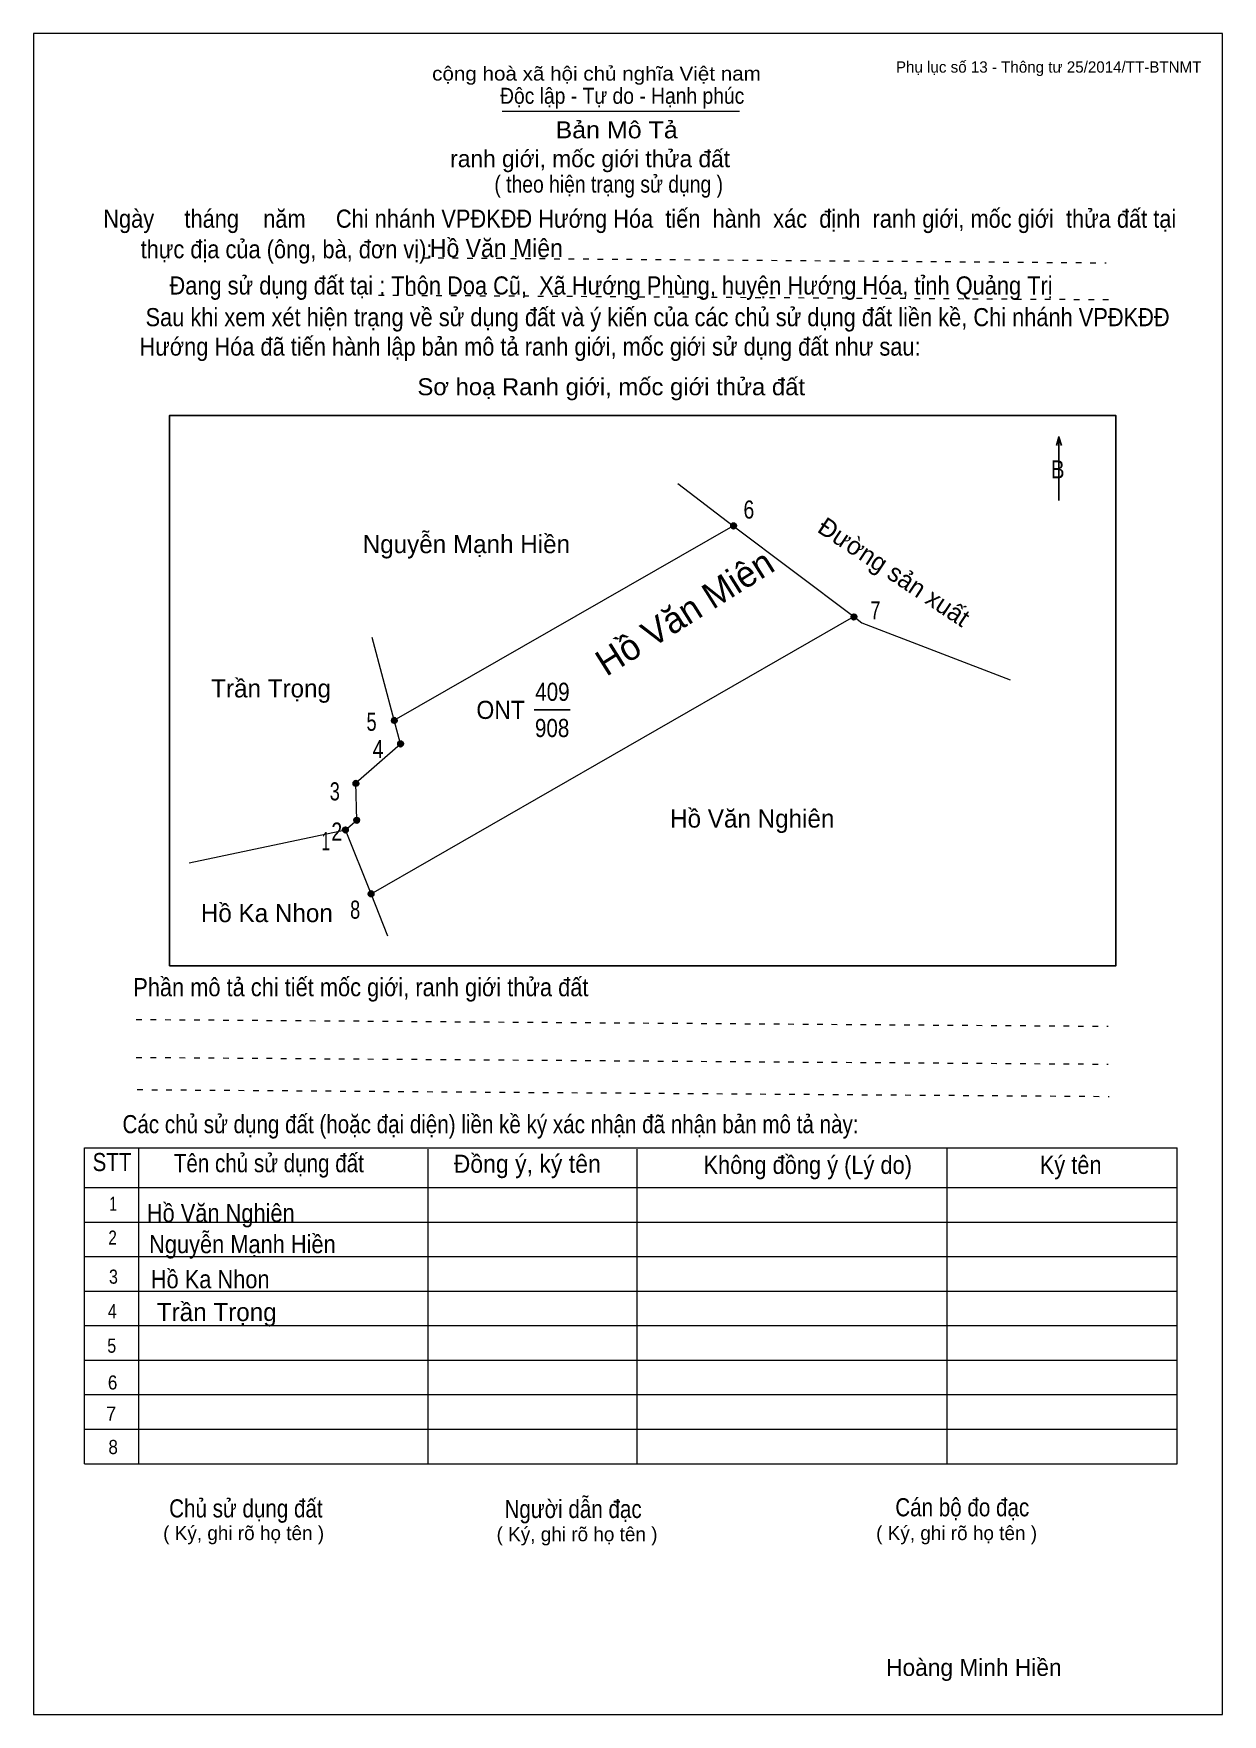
# Model space of a CAD drawing. Header units: centimetres. Extents: x 0 to 21, y 0 to 29.7.
import ezdxf
from ezdxf.enums import TextEntityAlignment as Align

# ---------------------------------------------------------------- set-up
doc = ezdxf.new("R2010")
doc.units = ezdxf.units.CM
doc.header["$LTSCALE"] = 0.13
doc.linetypes.add('DOTTED', pattern=[1.5, 0.3, -1.2])
for name, color, linetype, lineweight in [('1', 7, 'Continuous', 13), ('32', 7, 'Continuous', 25), ('33', 7, 'Continuous', 25), ('6', 7, 'Continuous', 13), ('62', 7, 'Continuous', 13)]:
    doc.layers.add(name, color=color, linetype=linetype, lineweight=lineweight)
for name, color, linetype in [('2', 7, 'Continuous'), ('34', 7, 'Continuous'), ('63', 7, 'Continuous')]:
    doc.layers.add(name, color=color, linetype=linetype)

msp = doc.modelspace()

# ---------------------------------------------------------------- hatches: boundary and pattern name
at = {"layer": '32'}
for points in [[(12.4141, 21.0008, 1), (12.3141, 21.0008, 1)], [(14.5419, 19.3915, 1), (14.4419, 19.3915, 1)], [(6.4218, 17.5644, 1), (6.3218, 17.5644, 1)], [(6.5323, 17.1486, 1), (6.4323, 17.1486, 1)], [(5.7422, 16.4521, 1), (5.6422, 16.4521, 1)], [(5.7576, 15.7986, 1), (5.6576, 15.7986, 1)], [(5.5581, 15.6283, 1), (5.4581, 15.6283, 1)], [(6.0122, 14.5008, 1), (5.9122, 14.5008, 1)]]:
    msp.add_hatch(color=256, dxfattribs=at).paths.add_polyline_path(points)

# ---------------------------------------------------------------- linework, layer by layer
at = {"layer": '1'}
msp.add_lwpolyline([(21, 0), (21, 29.7), (0, 29.7), (0, 0)], close=True, dxfattribs=at)
at = {"layer": '32'}
for centre in [(12.3641, 21.0008), (14.4919, 19.3915), (6.3718, 17.5644), (6.4823, 17.1486), (5.6922, 16.4521), (5.7076, 15.7986), (5.5081, 15.6283), (5.9622, 14.5008)]:
    msp.add_circle(centre, 0.05, dxfattribs=at)
at = {"layer": '33'}
msp.add_line((8.84, 17.75), (9.48, 17.75), dxfattribs=at)
at = {"layer": '6'}
for p, q in [((11.38, 21.75), (12.36, 21)), ((5.96, 14.5), (14.49, 19.4)), ((6.37, 17.57), (5.98, 19.03)), ((2.75, 15.05), (5.51, 15.63))]:
    msp.add_line(p, q, dxfattribs=at)
for points in [[(6.37, 17.57), (12.36, 21), (14.49, 19.4)], [(14.49, 19.4), (14.63, 19.29), (17.25, 18.28)], [(5.51, 15.63), (5.71, 15.8), (5.69, 16.46), (6.48, 17.15), (6.37, 17.57)], [(6.26, 13.75), (5.96, 14.5), (5.51, 15.63)]]:
    msp.add_lwpolyline(points, dxfattribs=at)
at = {"layer": '62'}
for p, q in [((8.28, 28.33), (12.47, 28.33)), ((0.9, 10.01), (20.2, 10.01)), ((0.9, 4.43), (0.9, 10.01)), ((1.86, 4.43), (1.86, 10.01)), ((6.97, 4.43), (6.97, 9.99)), ((10.66, 4.43), (10.66, 9.99)), ((16.14, 4.43), (16.14, 10.01)), ((20.2, 4.43), (20.2, 10.01)), ((0.9, 9.31), (20.2, 9.31)), ((0.9, 8.7), (20.2, 8.7)), ((0.9, 8.09), (20.2, 8.09)), ((0.9, 7.48), (20.2, 7.48)), ((0.9, 6.87), (20.2, 6.87)), ((0.9, 6.26), (20.2, 6.26)), ((0.9, 5.65), (20.2, 5.65)), ((0.9, 5.04), (20.2, 5.04)), ((0.9, 4.43), (20.2, 4.43))]:
    msp.add_line(p, q, dxfattribs=at)
at = {"layer": '62', "linetype": 'DOTTED'}
for p, q in [((6.89, 25.74), (18.95, 25.65)), ((6.09, 25.08), (19.04, 25)), ((1.81, 12.28), (18.98, 12.16)), ((1.81, 11.61), (18.98, 11.49)), ((1.83, 11.04), (19, 10.92))]:
    msp.add_line(p, q, dxfattribs=at)
at = {"layer": '62', "lineweight": 25}
for p, q in [((18.11, 22.58), (18.11, 21.45)), ((18.11, 22.57), (18.07, 22.42)), ((18.11, 22.57), (18.16, 22.42))]:
    msp.add_line(p, q, dxfattribs=at)
msp.add_lwpolyline([(2.4, 13.23), (19.12, 13.23), (19.12, 22.95), (2.4, 22.95)], close=True, dxfattribs=at)

# ---------------------------------------------------------------- texts
at = {"layer": '2'}
msp.add_text('Hồ Văn Miên', height=0.4602, rotation=32.186, dxfattribs=at).set_placement((11.6224, 19.2782), align=Align.CENTER)
at = {"layer": '32'}
for s, width, p in [('6', 0.8, (12.635, 21.13)), ('7', 0.75, (14.87, 19.35)), ('5', 0.75, (5.97, 17.38)), ('4', 0.8, (6.085, 16.9)), ('3', 0.75, (5.32, 16.15)), ('2', 0.8, (5.355, 15.44)), ('1', 0.65, (5.16, 15.27)), ('8', 0.75, (5.68, 14.06))]:
    msp.add_text(s, height=0.32, dxfattribs=dict(at, width=width)).set_placement(p, align=Align.CENTER)
at = {"layer": '33'}
msp.add_text('Đường sản xuất', height=0.32, rotation=326.482, dxfattribs=at).set_placement((15.1117, 20.0546), align=Align.CENTER)
for s, p in [('Nguyễn Mạnh Hiền', (7.645, 20.52)), ('Trần Trọng', (4.195, 17.97)), ('Hồ Văn Nghiên', (12.695, 15.67)), ('Hồ Ka Nhon', (4.12, 14)), ('Trần Trọng', (3.235, 6.95))]:
    msp.add_text(s, height=0.32, dxfattribs=at).set_placement(p, align=Align.CENTER)
at = {"layer": '33', "width": 0.85}
for s, p in [('409', (9.165, 17.91)), ('908', (9.16, 17.27))]:
    msp.add_text(s, height=0.32, dxfattribs=at).set_placement(p, align=Align.CENTER)
at = {"layer": '33', "width": 0.95}
msp.add_text('ONT', height=0.32, dxfattribs=at).set_placement((8.68, 17.59), align=Align.RIGHT)
at = {"layer": '34'}
for s, width, p in [('Hồ Văn Miên', 0.95, (7, 25.75)), ('Hồ Văn Nghiên', 0.9, (2, 8.7)), ('Nguyễn Mạnh Hiền', 0.9, (2.04, 8.15)), ('Hồ Ka Nhon', 0.9, (2.07, 7.53))]:
    msp.add_text(s, height=0.32, dxfattribs=dict(at, width=width)).set_placement(p)
at = {"layer": '62'}
for s, height, width, p in [('cộng hoà xã hội chủ nghĩa Việt nam', 0.2474, 1.1, (7.04, 28.87)), ('Độc lập - Tự do - Hạnh phúc', 0.2828, 0.9, (8.24, 28.46)), ('Bản Mô Tả', 0.3, 1.1, (9.22, 27.85)), ('( theo hiện trạng sử dụng )', 0.3, 0.85, (8.14, 26.89)), ('Ngày     tháng    năm     Chi nhánh VPĐKĐĐ Hướng Hóa  tiến  hành  xác  định  ranh giới, mốc giới  thửa đất tại ', 0.32, 0.9, (1.23, 26.27)), ('thực địa của (ông, bà, đơn vị): ', 0.32, 0.9, (1.89, 25.73)), ('Đang sử dụng đất tại : Thôn Doa Cũ,  Xã Hướng Phùng, huyện Hướng Hóa, tỉnh Quảng Trị', 0.32, 0.9, (2.4, 25.09)), (' Sau khi xem xét hiện trạng về sử dụng đất và ý kiến của các chủ sử dụng đất liền kề, Chi nhánh VPĐKĐĐ ', 0.32, 0.9, (1.87, 24.53)), ('Hướng Hóa đã tiến hành lập bản mô tả ranh giới, mốc giới sử dụng đất như sau:', 0.32, 0.9, (1.87, 24.01)), ('Sơ hoạ Ranh giới, mốc giới thửa đất', 0.3, 1.05, (6.78, 23.31)), ('B', 0.32, 0.85, (17.97, 21.84)), ('Phần mô tả chi tiết mốc giới, ranh giới thửa đất ', 0.32, 0.9, (1.76, 12.69)), ('Các chủ sử dụng đất (hoặc đại diện) liền kề ký xác nhận đã nhận bản mô tả này:', 0.32, 0.85, (1.57, 10.27))]:
    msp.add_text(s, height=height, dxfattribs=dict(at, width=width)).set_placement(p)
msp.add_text('ranh giới, mốc giới thửa đất', height=0.3, dxfattribs=at).set_placement((7.36, 27.34))
for s, height, width, p in [('STT', 0.32, 0.85, (1.385, 9.6)), ('Tên chủ sử dụng đất', 0.32, 0.85, (4.155, 9.58)), ('Đồng ý, ký tên', 0.32, 0.95, (8.72, 9.57)), ('Không đồng ý (Lý do)', 0.32, 0.9, (13.675, 9.55)), ('Ký tên', 0.32, 0.9, (18.32, 9.55)), ('1', 0.25, 0.7, (1.405, 8.9)), ('2', 0.25, 0.8, (1.395, 8.3)), ('3', 0.25, 0.85, (1.41, 7.61)), ('4', 0.25, 0.85, (1.39, 7)), ('5', 0.25, 0.85, (1.38, 6.39)), ('6', 0.25, 0.9, (1.395, 5.74)), ('7', 0.25, 0.95, (1.37, 5.19)), ('8', 0.25, 0.9, (1.405, 4.6)), ('Người dẫn đạc', 0.32, 0.85, (9.53, 3.47)), ('Chủ sử dụng đất', 0.32, 0.85, (3.75, 3.48)), ('Cán bộ đo đạc', 0.32, 0.85, (16.405, 3.5))]:
    msp.add_text(s, height=height, dxfattribs=dict(at, width=width)).set_placement(p, align=Align.CENTER)
for p in [(3.71, 3.08), (9.6, 3.06), (16.305, 3.08)]:
    msp.add_text('( Ký, ghi rõ họ tên )', height=0.25, dxfattribs=at).set_placement(p, align=Align.CENTER)
at = {"layer": '63'}
msp.add_text('Phụ lục số 13 - Thông tư 25/2014/TT-BTNMT', height=0.2, dxfattribs=at).set_placement((20.63, 29.01), align=Align.RIGHT)
msp.add_text('Hoàng Minh Hiền', height=0.3, dxfattribs=at).set_placement((16.61, 0.68), align=Align.CENTER)

doc.saveas('drawing.dxf')
